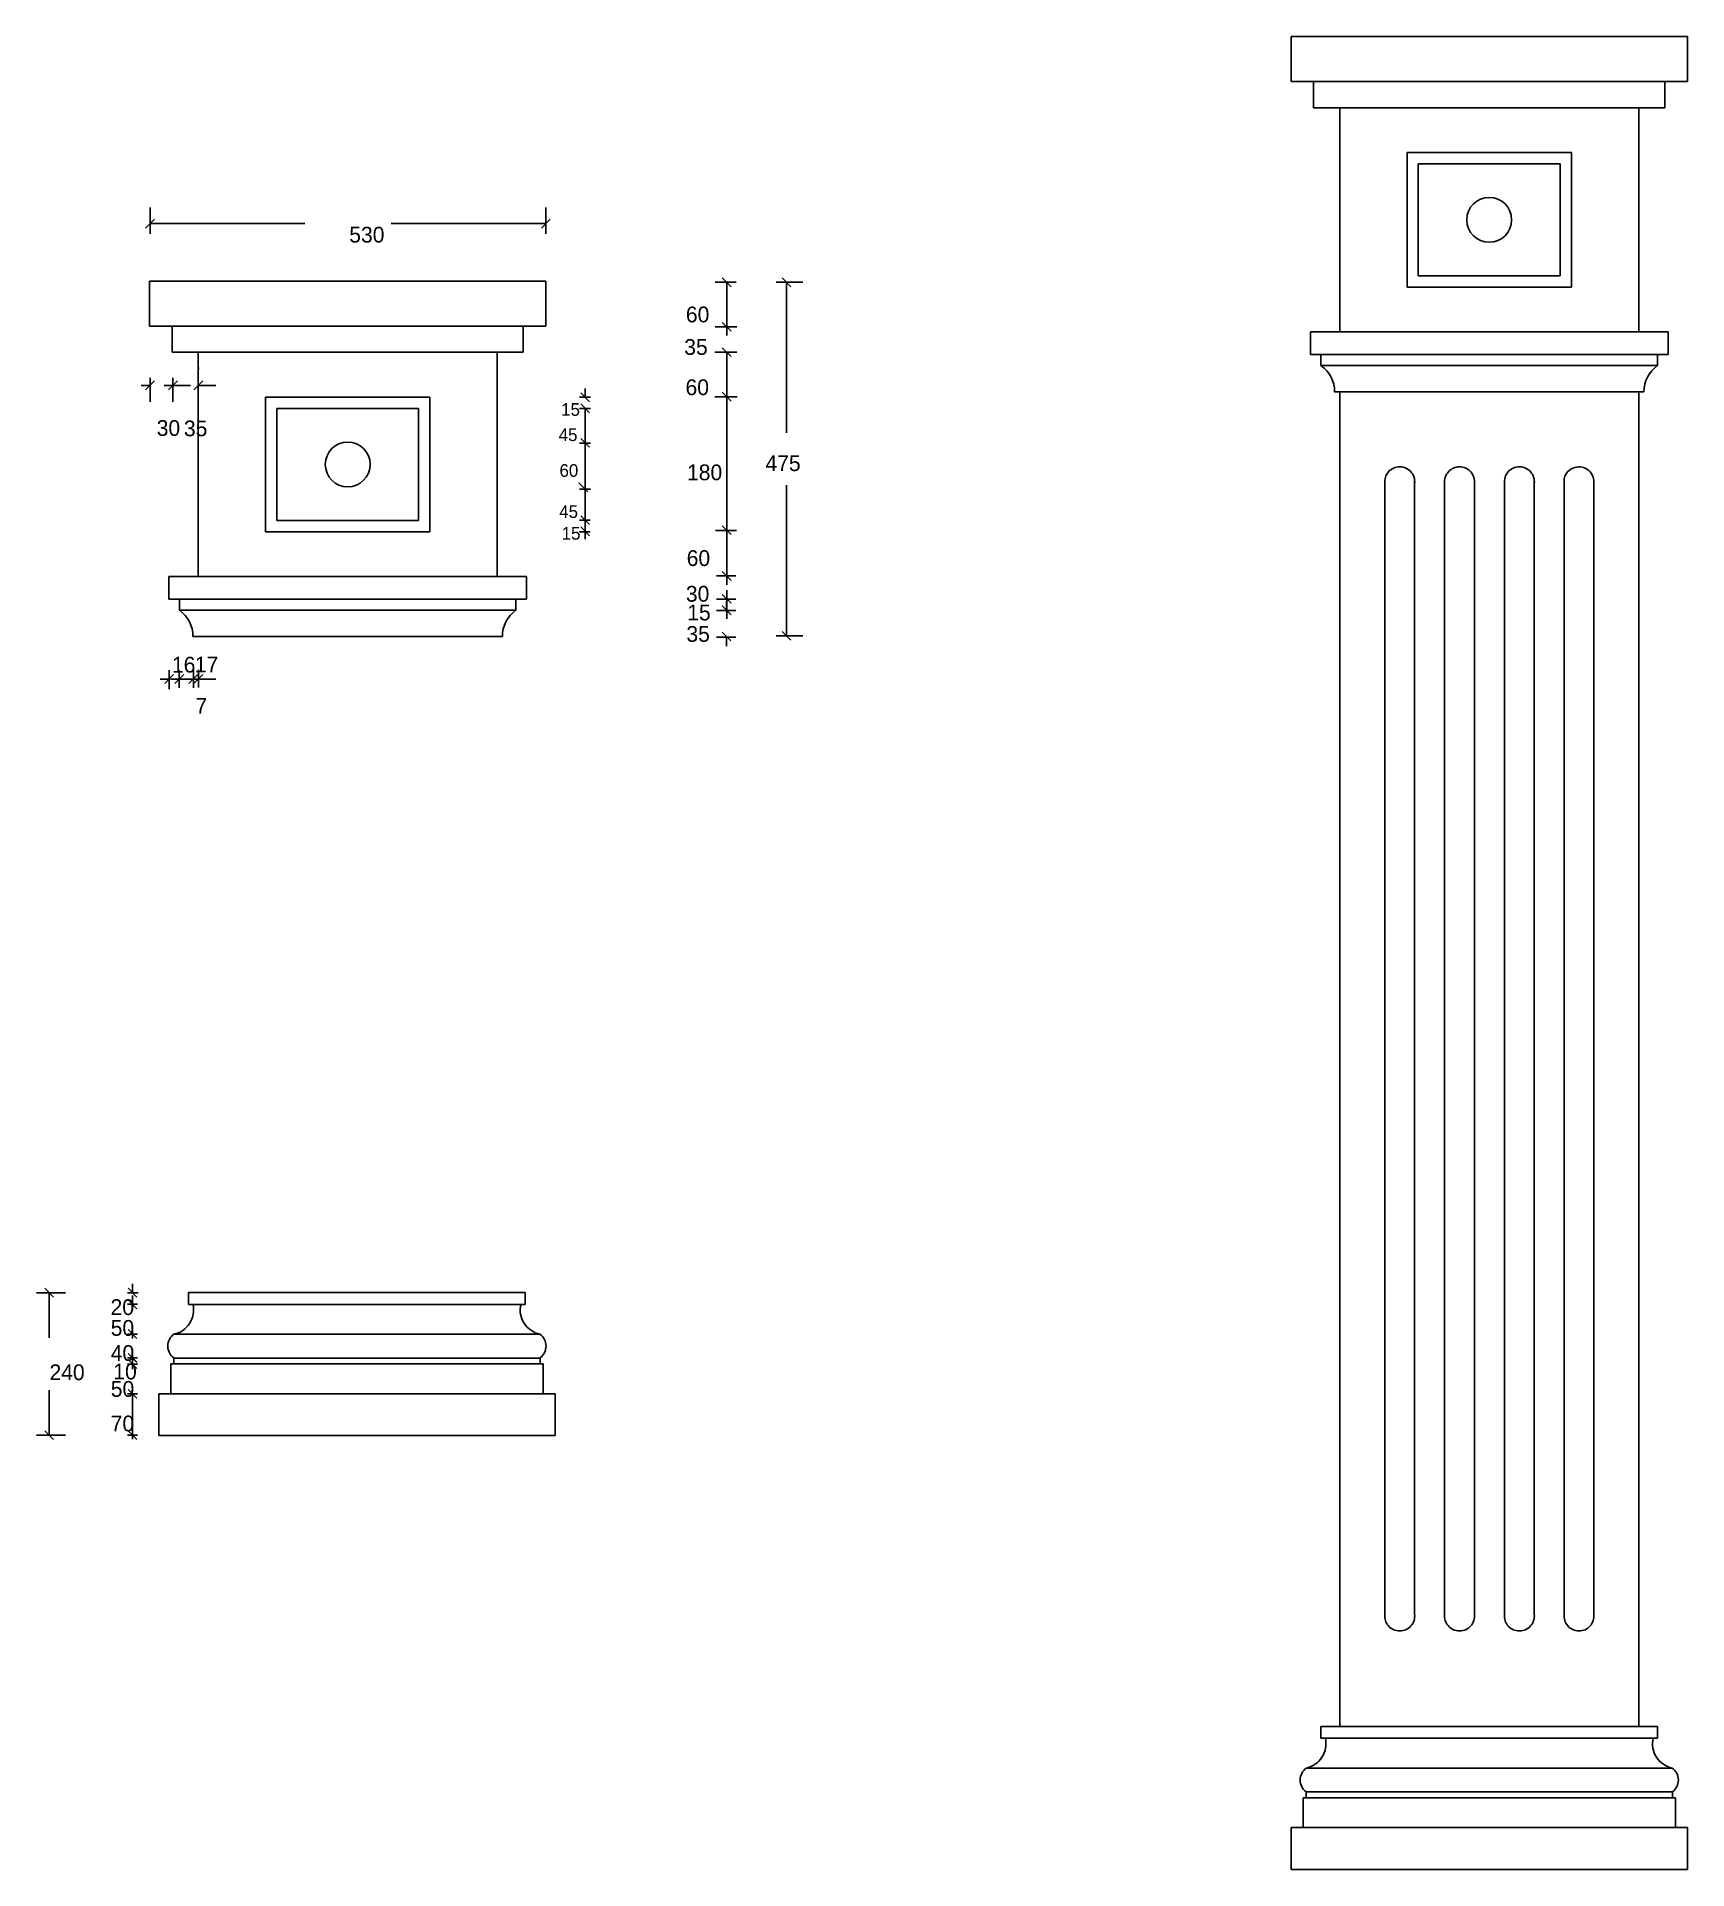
# Model space of a CAD drawing. Header units: metres. Extents: x 69 to 290, y -21 to 224.
import ezdxf

# ---------------------------------------------------------------- set-up
doc = ezdxf.new("R2010")
doc.units = ezdxf.units.M

# ---------------------------------------------------------------- blocks, each defined once
blk = doc.blocks.new('_OBLIQUE')
at = {"color": 0, "linetype": 'BYBLOCK'}
blk.add_line((-0.5, -0.5), (0.5, 0.5), dxfattribs=at)

msp = doc.modelspace()

# ---------------------------------------------------------------- linework, layer by layer
for p, q in [((236.62, 224.38), (263.1, 224.38)), ((236.62, 224.38), (236.62, 218.38)), ((289.59, 224.38), (263.1, 224.38)), ((289.59, 224.38), (289.59, 218.38)), ((236.62, 218.38), (263.1, 218.38)), ((239.62, 218.38), (239.62, 214.88)), ((289.59, 218.38), (263.1, 218.38)), ((286.59, 218.38), (286.59, 214.88)), ((239.62, 214.88), (263.1, 214.88)), ((243.12, 214.88), (243.12, 184.88)), ((286.59, 214.88), (263.1, 214.88)), ((283.09, 214.88), (283.09, 184.88)), ((252.12, 208.88), (252.12, 190.88)), ((252.12, 208.88), (263.1, 208.88)), ((274.09, 208.88), (263.1, 208.88)), ((274.09, 208.88), (274.09, 190.88)), ((253.62, 207.38), (263.1, 207.38)), ((253.62, 207.38), (253.62, 192.38)), ((272.59, 207.38), (263.1, 207.38)), ((272.59, 207.38), (272.59, 192.38)), ((84.03, 198.01), (84.03, 201.55)), ((136.96, 198.01), (136.96, 201.55)), ((84.03, 199.37), (104.71, 199.37)), ((136.96, 199.37), (116.28, 199.37)), ((83.97, 191.66), (110.46, 191.66)), ((83.97, 191.66), (83.97, 185.66)), ((136.94, 191.66), (110.46, 191.66)), ((136.94, 191.66), (136.94, 185.66)), ((159.6, 191.53), (162.42, 191.53)), ((161.14, 191.53), (161.14, 185.57)), ((167.77, 191.53), (171.32, 191.53)), ((169.14, 191.53), (169.14, 171.41)), ((253.62, 192.38), (263.1, 192.38)), ((272.59, 192.38), (263.1, 192.38)), ((252.12, 190.88), (263.1, 190.88)), ((274.09, 190.88), (263.1, 190.88)), ((161.14, 185.57), (161.14, 186.75)), ((83.97, 185.66), (110.46, 185.66)), ((86.97, 185.66), (86.97, 182.16)), ((136.94, 185.66), (110.46, 185.66)), ((133.94, 185.66), (133.94, 182.16)), ((159.6, 185.57), (162.49, 185.57)), ((161.14, 185.57), (161.14, 184.39)), ((239.19, 181.88), (239.19, 184.9)), ((239.19, 184.88), (263.1, 184.88)), ((287.02, 184.88), (263.1, 184.88)), ((287.02, 181.88), (287.02, 184.9)), ((86.97, 182.16), (110.46, 182.16)), ((90.47, 182.16), (90.47, 152.16)), ((133.94, 182.16), (110.46, 182.16)), ((130.44, 182.16), (130.44, 152.16)), ((162.49, 182.17), (159.57, 182.17)), ((161.14, 182.17), (161.14, 179.81)), ((161.14, 182.17), (161.14, 176.22)), ((239.19, 181.88), (263.1, 181.88)), ((240.6, 180.38), (240.6, 181.88)), ((287.02, 181.88), (263.1, 181.88)), ((285.61, 180.38), (285.61, 181.88)), ((90.49, 180.12), (90.49, 179.92)), ((240.6, 180.38), (263.1, 180.38)), ((285.61, 180.38), (263.1, 180.38)), ((84.03, 177.74), (82.85, 177.74)), ((84.03, 178.75), (84.03, 175.56)), ((87.09, 177.74), (85.91, 177.74)), ((87.09, 178.75), (87.09, 175.56)), ((87.09, 177.74), (89.45, 177.74)), ((90.49, 177.74), (92.85, 177.74)), ((142.22, 176.14), (142.22, 177.32)), ((242.42, 176.88), (263.1, 176.88)), ((243.12, 176.88), (243.12, -1.62)), ((283.79, 176.88), (263.1, 176.88)), ((283.09, 176.88), (283.09, -1.62)), ((99.47, 176.16), (110.46, 176.16)), ((99.47, 176.16), (99.47, 158.16)), ((100.97, 174.66), (110.46, 174.66)), ((100.97, 174.66), (100.97, 159.66)), ((121.44, 176.16), (110.46, 176.16)), ((119.94, 174.66), (110.46, 174.66)), ((119.94, 174.66), (119.94, 159.66)), ((121.44, 176.16), (121.44, 158.16)), ((141.45, 176.14), (142.92, 176.14)), ((141.45, 174.66), (142.92, 174.66)), ((142.22, 174.66), (142.22, 173.27)), ((142.22, 174.66), (142.22, 170.05)), ((162.55, 176.22), (159.57, 176.22)), ((161.14, 176.22), (161.14, 176.24)), ((161.14, 176.22), (161.14, 170.73)), ((141.45, 170.02), (142.92, 170.02)), ((142.22, 170.05), (142.22, 168.87)), ((142.22, 170.05), (142.22, 164.14)), ((161.14, 158.2), (161.14, 171.46)), ((169.14, 144.25), (169.14, 164.37)), ((249.12, 164.96), (249.12, 13.38)), ((253.12, 165.11), (253.12, 13.38)), ((257.12, 164.95), (257.12, 13.38)), ((261.12, 165.09), (261.12, 13.38)), ((265.12, 164.91), (265.12, 13.38)), ((269.12, 165.1), (269.12, 13.38)), ((273.12, 165.25), (273.12, 13.38)), ((277.09, 165.03), (277.09, 13.38)), ((141.45, 163.84), (142.92, 163.84)), ((142.22, 164.14), (142.22, 162.96)), ((142.22, 163.88), (142.22, 159.7)), ((100.97, 159.66), (110.46, 159.66)), ((119.94, 159.66), (110.46, 159.66)), ((142.87, 159.69), (141.45, 159.69)), ((142.22, 159.7), (142.22, 160.88)), ((142.22, 159.7), (142.22, 158.52)), ((99.47, 158.16), (110.46, 158.16)), ((121.44, 158.16), (110.46, 158.16)), ((142.87, 158.16), (141.45, 158.16)), ((142.22, 158.8), (142.22, 157.18)), ((159.66, 158.34), (162.46, 158.34)), ((161.14, 158.37), (161.14, 152.25)), ((86.54, 149.16), (86.54, 152.18)), ((86.54, 152.16), (110.46, 152.16)), ((134.37, 152.16), (110.46, 152.16)), ((134.37, 149.16), (134.37, 152.18)), ((159.76, 152.25), (162.38, 152.25)), ((161.14, 152.25), (161.14, 153.43)), ((161.14, 152.25), (161.14, 151.07)), ((161.14, 149.19), (161.14, 150.37)), ((86.54, 149.16), (110.46, 149.16)), ((87.96, 147.66), (87.96, 149.16)), ((87.96, 147.66), (110.46, 147.66)), ((134.37, 149.16), (110.46, 149.16)), ((132.96, 147.66), (110.46, 147.66)), ((132.96, 147.66), (132.96, 149.16)), ((159.76, 149.15), (162.38, 149.15)), ((159.76, 147.62), (162.38, 147.62)), ((161.12, 147.65), (161.12, 148.83)), ((161.14, 149.19), (161.14, 146.83)), ((161.14, 147.66), (161.14, 146.53)), ((89.77, 144.16), (110.46, 144.16)), ((131.14, 144.16), (110.46, 144.16)), ((159.76, 144.04), (162.38, 144.04)), ((161.12, 144.14), (161.12, 142.84)), ((167.77, 144.25), (171.32, 144.25)), ((86.58, 138.46), (85.4, 138.46)), ((86.58, 139.64), (86.58, 137.1)), ((87.94, 138.46), (86.76, 138.46)), ((87.94, 139.64), (87.94, 137.27)), ((87.94, 138.46), (90.3, 138.46)), ((89.81, 138.46), (88.63, 138.46)), ((89.81, 138.46), (92.17, 138.46)), ((89.83, 139.64), (89.83, 137.27)), ((90.49, 139.68), (90.49, 137.31)), ((90.49, 138.46), (92.85, 138.46)), ((68.87, 56.38), (72.73, 56.38)), ((70.55, 56.38), (70.55, 50.37)), ((81, 56.38), (82.43, 56.38)), ((81.69, 56.38), (81.69, 57.56)), ((89.19, 56.41), (134.19, 56.41)), ((89.19, 56.41), (89.19, 54.82)), ((134.19, 56.41), (134.19, 54.82)), ((81, 54.84), (82.35, 54.84)), ((81.69, 54.84), (81.69, 56.02)), ((81.69, 54.84), (81.69, 54.04)), ((89.19, 54.82), (134.19, 54.82)), ((81.68, 50.85), (81.68, 52.03)), ((81, 50.86), (82.35, 50.86)), ((81.69, 50.87), (81.69, 50.28)), ((87.21, 50.83), (136.17, 50.83)), ((81, 47.66), (82.35, 47.66)), ((81, 46.84), (82.35, 46.84)), ((81.68, 47.67), (81.68, 48.85)), ((81.68, 46.85), (81.68, 48.03)), ((81.68, 47.65), (81.68, 46.5)), ((81.68, 46.85), (81.68, 46.18)), ((86.8, 46.85), (136.58, 46.85)), ((86.8, 46.85), (86.8, 42.87)), ((87.2, 47.65), (136.19, 47.65)), ((87.2, 47.65), (87.2, 46.85)), ((136.19, 47.65), (136.19, 46.85)), ((136.58, 46.85), (136.58, 42.87)), ((70.55, 37.32), (70.55, 43.33)), ((81, 42.86), (82.35, 42.86)), ((81.68, 42.87), (81.68, 41.94)), ((81.68, 42.87), (81.68, 37.32)), ((85.21, 42.87), (138.18, 42.87)), ((85.21, 42.87), (85.21, 37.29)), ((138.18, 42.87), (138.18, 37.29)), ((68.87, 37.32), (72.73, 37.32)), ((81, 37.32), (82.35, 37.32)), ((81.68, 37.32), (81.68, 36.78)), ((85.21, 37.29), (138.18, 37.29)), ((240.6, -1.62), (285.61, -1.62)), ((240.6, -1.62), (240.6, -3.21)), ((285.61, -1.62), (285.61, -3.21)), ((240.6, -3.21), (285.61, -3.21)), ((238.63, -7.2), (287.58, -7.2)), ((238.21, -11.18), (288, -11.18)), ((238.21, -11.18), (238.21, -15.16)), ((238.61, -10.38), (287.6, -10.38)), ((238.61, -10.38), (238.61, -11.18)), ((287.6, -10.38), (287.6, -11.18)), ((288, -11.18), (288, -15.16)), ((236.62, -15.16), (289.59, -15.16)), ((236.62, -15.16), (236.62, -20.74)), ((289.59, -15.16), (289.59, -20.74)), ((236.62, -20.74), (289.59, -20.74))]:
    msp.add_line(p, q)
for centre in [(263.1, 199.88), (110.46, 167.16)]:
    msp.add_circle(centre, 3)
for centre, radius, start, end in [((238.2, 176.91), 4.22, 359.59, 55.29), ((288.01, 176.91), 4.22, 124.71, 180.41), ((251.13, 164.84), 2.01, 90.27, 185.93), ((251.13, 164.84), 2.01, 354.07, 89.73), ((259.13, 164.84), 2.01, 90.27, 185.93), ((259.13, 164.84), 2.01, 354.07, 89.73), ((267.13, 164.84), 2.01, 90.27, 185.93), ((267.13, 164.84), 2.01, 354.07, 89.73), ((275.09, 164.84), 2.01, 90.27, 168.34), ((275.09, 164.84), 2.01, 354.07, 89.73), ((85.55, 144.19), 4.22, 359.59, 55.29), ((135.36, 144.19), 4.22, 124.71, 180.41), ((86.51, 54.1), 3.35, 282.17, 12.34), ((136.88, 54.11), 3.35, 167.66, 257.83), ((88.39, 49.24), 1.98, 126.21, 233.28), ((135, 49.24), 1.98, 306.72, 53.79), ((251.13, 13.15), 2.01, 174.07, 269.73), ((251.13, 13.15), 2.01, 270.27, 5.93), ((259.13, 13.15), 2.01, 174.07, 269.73), ((259.13, 13.15), 2.01, 270.27, 5.93), ((267.13, 13.15), 2.01, 174.07, 269.73), ((267.13, 13.15), 2.01, 270.27, 5.93), ((275.08, 13.12), 1.97, 172.4, 270.06), ((275.09, 13.15), 2.01, 270.27, 5.93), ((237.92, -3.93), 3.35, 282.17, 12.34), ((288.29, -3.93), 3.35, 167.66, 257.83), ((239.8, -8.8), 1.98, 126.21, 233.28), ((286.41, -8.79), 1.98, 306.72, 53.79)]:
    msp.add_arc(centre, radius, start, end)

# ---------------------------------------------------------------- block references
at = {"xscale": 1.18, "yscale": 1.18, "zscale": 1.18}
for p, rotation in [((84.03, 199.37), 180), ((161.14, 191.53), 90), ((169.14, 191.53), 90), ((161.14, 185.57), 270), ((161.14, 185.57), 270), ((161.14, 182.17), 90), ((161.14, 182.17), 90), ((87.09, 177.74), 180), ((90.49, 177.74), 180), ((142.22, 176.14), 270), ((161.14, 176.22), 270), ((161.14, 176.22), 90), ((142.22, 174.66), 90), ((142.22, 174.66), 90), ((142.22, 170.05), 270), ((142.22, 170.05), 90), ((141.97, 164.1), 270), ((142.22, 159.7), 270), ((142.22, 159.7), 270), ((142.22, 158.22), 90), ((161.14, 158.37), 90), ((161.14, 152.25), 270), ((161.14, 152.25), 270), ((161.14, 149.19), 90), ((161.14, 149.19), 270), ((161.14, 147.66), 90), ((161.12, 144.14), 90), ((169.14, 144.25), 270), ((87.94, 138.46), 180), ((89.81, 138.46), 180), ((90.49, 138.46), 180), ((70.55, 56.38), 90), ((81.69, 56.38), 270), ((81.69, 54.84), 90), ((81.69, 54.84), 270), ((81.69, 50.87), 90), ((81.68, 47.67), 270), ((81.68, 47.65), 90), ((81.68, 46.85), 90), ((81.68, 46.85), 270), ((81.68, 42.87), 90), ((70.55, 37.32), 270), ((81.68, 37.32), 270)]:
    msp.add_blockref('_OBLIQUE', p, dxfattribs=dict(at, rotation=rotation))
for p in [(136.96, 199.37), (84.03, 177.74), (87.09, 177.74), (86.58, 138.46), (87.94, 138.46), (89.81, 138.46)]:
    msp.add_blockref('_OBLIQUE', p, dxfattribs=at)

# ---------------------------------------------------------------- texts
msp.add_text('475', height=2.11).set_placement((166.32, 166.27))
at = {"attachment_point": 1}
for s, insert, char_height in [('\\A1;530', (110.67, 198.95), 2.11), ('\\A1;60', (155.68, 188.28), 2.11), ('\\A1;35', (155.46, 183.93), 2.11), ('\\A1;60', (155.63, 178.54), 2.11), ('\\A1;15', (139, 175.36), 1.69), ('\\A1;30', (84.92, 173.09), 2.11), ('\\A1;35', (88.56, 173.04), 2.11), ('\\A1;45', (138.67, 171.98), 1.69), ('\\A1;60', (138.78, 167.2), 1.69), ('\\A1;180', (155.83, 167.16), 2.11), ('\\A1;45', (138.74, 161.7), 1.69), ('\\A1;15', (139.07, 158.79), 1.69), ('\\A1;60', (155.79, 155.69), 2.11), ('\\A1;30', (155.68, 150.92), 2.11), ('\\A1;15', (155.86, 148.41), 2.11), ('\\A1;35', (155.75, 145.55), 2.11), ('\\A1;16', (86.96, 141.44), 2.11), ('\\A1;17', (90.02, 141.46), 2.11), ('\\A1;7', (90.1, 135.93), 2.11), ('\\A1;20', (78.75, 55.51), 2.11), ('\\A1;50', (78.77, 52.73), 2.11), ('\\A1;40', (78.77, 49.37), 2.11), ('\\A1;240', (70.58, 46.8), 2.11), ('\\A1;10', (79.12, 46.9), 2.11), ('\\A1;50', (78.78, 44.57), 2.11), ('\\A1;70', (78.77, 39.95), 2.11)]:
    msp.add_mtext(s, dxfattribs=dict(at, insert=insert, char_height=char_height))

doc.saveas('drawing.dxf')
